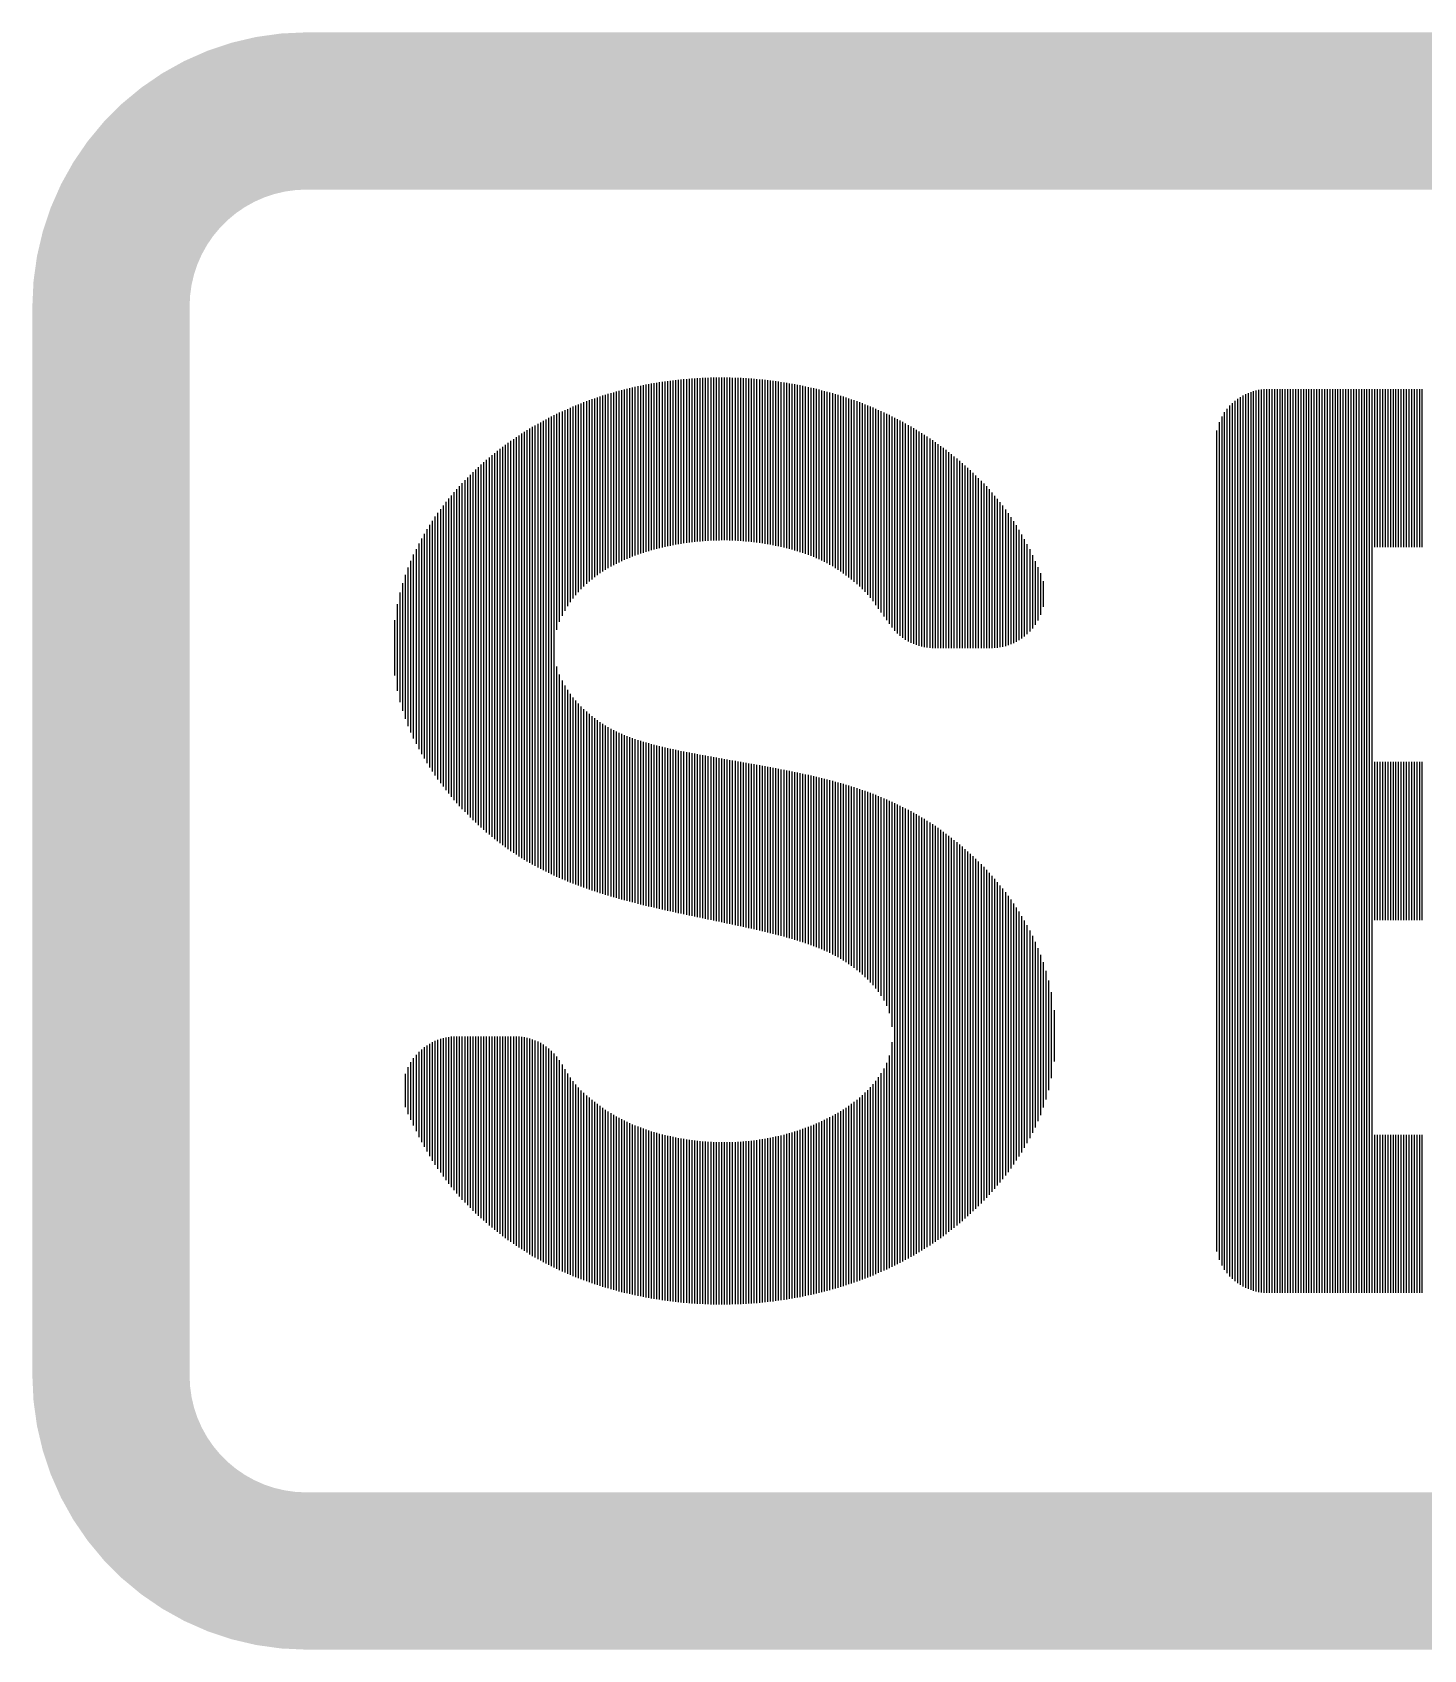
# Model space of a CAD drawing. Extents: x 4.9 to 38.9, y -1.1 to 21.9.
# Drawn here: x 23.181 to 23.801, y 12.755 to 13.475 of the extents above; entities that cross this region are included whole.
import ezdxf

# ---------------------------------------------------------------- set-up
doc = ezdxf.new("R2010")
doc.units = 0
doc.layers.get('0').update_dxf_attribs({"linetype": 'CONTINUOUS'})

msp = doc.modelspace()

# ---------------------------------------------------------------- linework, layer by layer
at = {"linetype": 'CONTINUOUS'}
for p, q in [((23.4702, 13.24689), (23.4702, 13.32001)), ((23.4714, 13.24709), (23.4714, 13.32012)), ((23.47261, 13.24727), (23.47261, 13.32022)), ((23.47381, 13.24742), (23.47381, 13.32033)), ((23.47502, 13.24758), (23.47502, 13.32044)), ((23.47622, 13.24773), (23.47622, 13.32052)), ((23.47742, 13.24784), (23.47742, 13.32058)), ((23.47863, 13.24795), (23.47863, 13.32064)), ((23.47983, 13.24806), (23.47983, 13.3207)), ((23.48103, 13.24815), (23.48103, 13.32076)), ((23.48224, 13.24822), (23.48224, 13.32082)), ((23.48344, 13.24829), (23.48344, 13.32084)), ((23.48464, 13.24836), (23.48464, 13.32086)), ((23.48585, 13.24838), (23.48585, 13.32087)), ((23.48705, 13.2484), (23.48705, 13.32089)), ((23.48825, 13.24843), (23.48825, 13.3209)), ((23.48946, 13.24843), (23.48946, 13.32091)), ((23.49066, 13.24841), (23.49066, 13.32087)), ((23.49186, 13.24838), (23.49186, 13.32084)), ((23.49307, 13.24836), (23.49307, 13.32081)), ((23.49427, 13.2483), (23.49427, 13.32078)), ((23.49548, 13.24823), (23.49548, 13.32075)), ((23.49668, 13.24816), (23.49668, 13.32069)), ((23.49788, 13.24808), (23.49788, 13.32061)), ((23.49909, 13.24796), (23.49909, 13.32054)), ((23.50029, 13.24785), (23.50029, 13.32046)), ((23.50149, 13.24774), (23.50149, 13.32038)), ((23.5027, 13.24759), (23.5027, 13.3203)), ((23.5039, 13.24743), (23.5039, 13.32019)), ((23.5051, 13.24728), (23.5051, 13.32006)), ((23.4353, 13.23453), (23.4353, 13.31283)), ((23.4365, 13.2353), (23.4365, 13.3132)), ((23.43771, 13.23601), (23.43771, 13.31356)), ((23.43891, 13.2367), (23.43891, 13.31391)), ((23.44011, 13.23735), (23.44011, 13.31427)), ((23.44132, 13.23797), (23.44132, 13.31462)), ((23.44252, 13.23858), (23.44252, 13.31496)), ((23.44372, 13.23913), (23.44372, 13.31526)), ((23.44493, 13.23968), (23.44493, 13.31556)), ((23.44613, 13.2402), (23.44613, 13.31586)), ((23.44733, 13.24068), (23.44733, 13.31617)), ((23.44854, 13.24117), (23.44854, 13.31647)), ((23.44974, 13.24162), (23.44974, 13.31673)), ((23.45094, 13.24205), (23.45094, 13.31698)), ((23.45215, 13.24248), (23.45215, 13.31723)), ((23.45335, 13.24287), (23.45335, 13.31748)), ((23.45456, 13.24325), (23.45456, 13.31773)), ((23.45576, 13.24362), (23.45576, 13.31796)), ((23.45696, 13.24397), (23.45696, 13.31817)), ((23.45817, 13.2443), (23.45817, 13.31837)), ((23.45937, 13.24463), (23.45937, 13.31857)), ((23.46057, 13.24493), (23.46057, 13.31877)), ((23.46178, 13.24522), (23.46178, 13.31897)), ((23.46298, 13.2455), (23.46298, 13.31914)), ((23.46418, 13.24577), (23.46418, 13.31929)), ((23.46539, 13.24601), (23.46539, 13.31945)), ((23.46659, 13.24625), (23.46659, 13.3196)), ((23.46779, 13.2465), (23.46779, 13.31976)), ((23.469, 13.2467), (23.469, 13.3199)), ((23.50631, 13.2471), (23.50631, 13.31994)), ((23.50751, 13.2469), (23.50751, 13.31982)), ((23.50871, 13.24671), (23.50871, 13.31969)), ((23.50992, 13.2465), (23.50992, 13.31956)), ((23.51112, 13.24626), (23.51112, 13.31939)), ((23.51232, 13.24602), (23.51232, 13.31922)), ((23.51353, 13.24577), (23.51353, 13.31905)), ((23.51473, 13.2455), (23.51473, 13.31888)), ((23.51594, 13.24521), (23.51594, 13.31871)), ((23.51714, 13.24492), (23.51714, 13.31851)), ((23.51834, 13.24461), (23.51834, 13.31829)), ((23.51955, 13.24427), (23.51955, 13.31807)), ((23.52075, 13.24394), (23.52075, 13.31786)), ((23.52195, 13.24358), (23.52195, 13.31764)), ((23.52316, 13.2432), (23.52316, 13.31742)), ((23.52436, 13.24281), (23.52436, 13.31716)), ((23.52556, 13.2424), (23.52556, 13.31689)), ((23.52677, 13.24196), (23.52677, 13.31663)), ((23.52797, 13.24151), (23.52797, 13.31636)), ((23.52917, 13.24102), (23.52917, 13.31609)), ((23.53038, 13.24051), (23.53038, 13.31581)), ((23.53158, 13.23999), (23.53158, 13.31549)), ((23.53279, 13.23941), (23.53279, 13.31518)), ((23.53399, 13.23882), (23.53399, 13.31486)), ((23.53519, 13.23819), (23.53519, 13.31455)), ((23.5364, 13.23752), (23.5364, 13.31423)), ((23.5376, 13.23684), (23.5376, 13.31387)), ((23.5388, 13.23609), (23.5388, 13.3135)), ((23.54001, 13.23534), (23.54001, 13.31314)), ((23.72033, 12.91624), (23.72033, 13.31287)), ((23.7215, 12.91564), (23.7215, 13.31347)), ((23.72267, 12.91513), (23.72267, 13.31398)), ((23.72385, 12.91469), (23.72385, 13.31442)), ((23.72502, 12.91432), (23.72502, 13.3148)), ((23.72619, 12.91401), (23.72619, 13.3151)), ((23.72737, 12.91377), (23.72737, 13.31534)), ((23.72854, 12.91359), (23.72854, 13.31552)), ((23.72972, 12.91347), (23.72972, 13.31564)), ((23.73089, 12.91341), (23.73089, 13.3157)), ((23.73206, 12.9134), (23.73206, 13.31571)), ((23.73324, 12.9134), (23.73324, 13.31571)), ((23.73441, 12.9134), (23.73441, 13.31571)), ((23.73558, 12.9134), (23.73558, 13.31571)), ((23.73676, 12.9134), (23.73676, 13.31571)), ((23.73793, 12.9134), (23.73793, 13.31571)), ((23.7391, 12.9134), (23.7391, 13.31571)), ((23.74028, 12.9134), (23.74028, 13.31571)), ((23.74145, 12.9134), (23.74145, 13.31571)), ((23.74262, 12.9134), (23.74262, 13.31571)), ((23.7438, 12.9134), (23.7438, 13.31571)), ((23.74497, 12.9134), (23.74497, 13.31571)), ((23.74614, 12.9134), (23.74614, 13.31571)), ((23.74732, 12.9134), (23.74732, 13.31571)), ((23.74849, 12.9134), (23.74849, 13.31571)), ((23.74966, 12.9134), (23.74966, 13.31571)), ((23.75084, 12.9134), (23.75084, 13.31571)), ((23.75201, 12.9134), (23.75201, 13.31571)), ((23.75318, 12.9134), (23.75318, 13.31571)), ((23.75436, 12.9134), (23.75436, 13.31571)), ((23.75553, 12.9134), (23.75553, 13.31571)), ((23.7567, 12.9134), (23.7567, 13.31571)), ((23.75788, 12.9134), (23.75788, 13.31571)), ((23.75905, 12.9134), (23.75905, 13.31571)), ((23.76022, 12.9134), (23.76022, 13.31571)), ((23.7614, 12.9134), (23.7614, 13.31571)), ((23.76257, 12.9134), (23.76257, 13.31571)), ((23.76375, 12.9134), (23.76375, 13.31571)), ((23.76492, 12.9134), (23.76492, 13.31571)), ((23.76609, 12.9134), (23.76609, 13.31571)), ((23.76727, 12.9134), (23.76727, 13.31571)), ((23.76844, 12.9134), (23.76844, 13.31571)), ((23.76961, 12.9134), (23.76961, 13.31571)), ((23.77079, 12.9134), (23.77079, 13.31571)), ((23.77196, 12.9134), (23.77196, 13.31571)), ((23.77313, 12.9134), (23.77313, 13.31571)), ((23.77431, 12.9134), (23.77431, 13.31571)), ((23.77548, 12.9134), (23.77548, 13.31571)), ((23.77665, 12.9134), (23.77665, 13.31571)), ((23.77783, 12.9134), (23.77783, 13.31571)), ((23.779, 13.24531), (23.779, 13.31571)), ((23.78017, 13.24531), (23.78017, 13.31571)), ((23.78135, 13.24531), (23.78135, 13.31571)), ((23.78252, 13.24531), (23.78252, 13.31571)), ((23.78369, 13.24531), (23.78369, 13.31571)), ((23.78487, 13.24531), (23.78487, 13.31571)), ((23.78604, 13.24531), (23.78604, 13.31571)), ((23.78721, 13.24531), (23.78721, 13.31571)), ((23.78839, 13.24531), (23.78839, 13.31571)), ((23.78956, 13.24531), (23.78956, 13.31571)), ((23.79073, 13.24531), (23.79073, 13.31571)), ((23.79191, 13.24531), (23.79191, 13.31571)), ((23.79308, 13.24531), (23.79308, 13.31571)), ((23.79425, 13.24531), (23.79425, 13.31571)), ((23.79543, 13.24531), (23.79543, 13.31571)), ((23.7966, 13.24531), (23.7966, 13.31571)), ((23.79778, 13.24531), (23.79778, 13.31571)), ((23.79895, 13.24531), (23.79895, 13.31571)), ((23.80012, 13.24531), (23.80012, 13.31571)), ((23.41725, 13.21483), (23.41725, 13.30582)), ((23.41845, 13.21709), (23.41845, 13.30634)), ((23.41965, 13.21907), (23.41965, 13.30687)), ((23.42086, 13.22085), (23.42086, 13.3074)), ((23.42206, 13.22248), (23.42206, 13.30793)), ((23.42326, 13.22396), (23.42326, 13.30844)), ((23.42447, 13.22534), (23.42447, 13.30891)), ((23.42567, 13.22665), (23.42567, 13.30938)), ((23.42687, 13.22784), (23.42687, 13.30985)), ((23.42808, 13.22897), (23.42808, 13.31032)), ((23.42928, 13.23005), (23.42928, 13.31078)), ((23.43048, 13.23104), (23.43048, 13.31119)), ((23.43169, 13.23201), (23.43169, 13.3116)), ((23.43289, 13.23288), (23.43289, 13.31201)), ((23.43409, 13.23375), (23.43409, 13.31242)), ((23.54121, 13.23452), (23.54121, 13.31277)), ((23.54241, 13.23368), (23.54241, 13.3124)), ((23.54362, 13.23282), (23.54362, 13.31201)), ((23.54482, 13.23188), (23.54482, 13.31159)), ((23.54602, 13.23094), (23.54602, 13.31117)), ((23.54723, 13.22995), (23.54723, 13.31075)), ((23.54843, 13.22891), (23.54843, 13.31033)), ((23.54963, 13.22786), (23.54963, 13.3099)), ((23.55084, 13.22668), (23.55084, 13.30942)), ((23.55204, 13.22549), (23.55204, 13.30894)), ((23.55325, 13.22417), (23.55325, 13.30846)), ((23.55445, 13.22277), (23.55445, 13.30798)), ((23.55565, 13.22127), (23.55565, 13.3075)), ((23.55686, 13.21959), (23.55686, 13.30698)), ((23.55806, 13.21791), (23.55806, 13.30643)), ((23.55926, 13.21622), (23.55926, 13.30589)), ((23.71329, 12.92209), (23.71329, 13.30702)), ((23.71446, 12.92075), (23.71446, 13.30836)), ((23.71563, 12.91959), (23.71563, 13.30952)), ((23.71681, 12.91858), (23.71681, 13.31053)), ((23.71798, 12.9177), (23.71798, 13.31141)), ((23.71915, 12.91692), (23.71915, 13.31219)), ((23.40401, 13.10412), (23.40401, 13.29888)), ((23.40521, 13.10344), (23.40521, 13.2996)), ((23.40641, 13.10277), (23.40641, 13.30026)), ((23.40762, 13.10213), (23.40762, 13.30092)), ((23.40882, 13.10154), (23.40882, 13.30158)), ((23.41002, 13.10095), (23.41002, 13.30224)), ((23.41123, 13.10035), (23.41123, 13.30288)), ((23.41243, 13.09976), (23.41243, 13.30347)), ((23.41363, 13.09917), (23.41363, 13.30406)), ((23.41484, 13.20855), (23.41484, 13.30465)), ((23.41604, 13.21216), (23.41604, 13.30525)), ((23.56047, 13.21454), (23.56047, 13.30534)), ((23.56167, 13.21285), (23.56167, 13.30479)), ((23.56287, 13.21117), (23.56287, 13.30423)), ((23.56408, 13.20954), (23.56408, 13.30361)), ((23.56528, 13.20814), (23.56528, 13.30299)), ((23.56648, 13.20693), (23.56648, 13.30237)), ((23.56769, 13.20588), (23.56769, 13.30175)), ((23.56889, 13.20496), (23.56889, 13.30114)), ((23.57009, 13.20415), (23.57009, 13.30044)), ((23.5713, 13.20344), (23.5713, 13.29975)), ((23.5725, 13.20282), (23.5725, 13.29905)), ((23.70977, 12.92806), (23.70977, 13.30105)), ((23.71094, 12.92558), (23.71094, 13.30353)), ((23.71211, 12.92367), (23.71211, 13.30544)), ((23.39317, 13.11093), (23.39317, 13.29184)), ((23.39438, 13.11005), (23.39438, 13.29269)), ((23.39558, 13.10927), (23.39558, 13.2935)), ((23.39679, 13.10849), (23.39679, 13.29432)), ((23.39799, 13.10772), (23.39799, 13.29513)), ((23.39919, 13.10695), (23.39919, 13.29594)), ((23.4004, 13.10617), (23.4004, 13.29668)), ((23.4016, 13.10548), (23.4016, 13.29741)), ((23.4028, 13.1048), (23.4028, 13.29814)), ((23.57371, 13.20228), (23.57371, 13.29836)), ((23.57491, 13.20182), (23.57491, 13.29766)), ((23.57611, 13.20143), (23.57611, 13.29691)), ((23.57732, 13.2011), (23.57732, 13.29613)), ((23.57852, 13.20085), (23.57852, 13.29536)), ((23.57972, 13.20066), (23.57972, 13.29458)), ((23.58093, 13.20052), (23.58093, 13.2938)), ((23.58213, 13.20045), (23.58213, 13.29298)), ((23.58333, 13.20044), (23.58333, 13.29212)), ((23.58454, 13.20044), (23.58454, 13.29125)), ((23.70859, 12.93185), (23.70859, 13.29726)), ((23.38355, 13.11838), (23.38355, 13.28429)), ((23.38475, 13.1174), (23.38475, 13.28528)), ((23.38595, 13.11642), (23.38595, 13.28627)), ((23.38716, 13.11544), (23.38716, 13.28726)), ((23.38836, 13.11446), (23.38836, 13.28825)), ((23.38956, 13.11355), (23.38956, 13.28915)), ((23.39077, 13.11268), (23.39077, 13.29005)), ((23.39197, 13.1118), (23.39197, 13.29094)), ((23.58574, 13.20044), (23.58574, 13.29039)), ((23.58694, 13.20044), (23.58694, 13.28953)), ((23.58815, 13.20044), (23.58815, 13.28863)), ((23.58935, 13.20044), (23.58935, 13.28767)), ((23.59055, 13.20044), (23.59055, 13.28672)), ((23.59176, 13.20044), (23.59176, 13.28576)), ((23.59296, 13.20044), (23.59296, 13.28481)), ((23.37633, 13.12509), (23.37633, 13.27759)), ((23.37753, 13.12389), (23.37753, 13.27879)), ((23.37873, 13.12272), (23.37873, 13.27995)), ((23.37994, 13.12163), (23.37994, 13.28104)), ((23.38114, 13.12054), (23.38114, 13.28214)), ((23.38234, 13.11946), (23.38234, 13.28323)), ((23.59417, 13.20044), (23.59417, 13.28383)), ((23.59537, 13.20044), (23.59537, 13.28277)), ((23.59657, 13.20044), (23.59657, 13.28171)), ((23.59778, 13.20044), (23.59778, 13.28065)), ((23.59898, 13.20044), (23.59898, 13.27959)), ((23.60018, 13.20044), (23.60018, 13.27853)), ((23.60139, 13.20044), (23.60139, 13.27732)), ((23.3691, 13.13279), (23.3691, 13.26991)), ((23.37031, 13.13145), (23.37031, 13.27124)), ((23.37151, 13.13012), (23.37151, 13.27257)), ((23.37271, 13.12879), (23.37271, 13.27389)), ((23.37392, 13.1275), (23.37392, 13.27518)), ((23.37512, 13.12629), (23.37512, 13.27639)), ((23.60259, 13.20044), (23.60259, 13.27611)), ((23.60379, 13.20044), (23.60379, 13.27489)), ((23.605, 13.20044), (23.605, 13.27368)), ((23.6062, 13.20044), (23.6062, 13.27247)), ((23.6074, 13.20044), (23.6074, 13.27113)), ((23.60861, 13.20045), (23.60861, 13.2697)), ((23.36429, 13.13875), (23.36429, 13.26394)), ((23.36549, 13.13719), (23.36549, 13.2655)), ((23.3667, 13.13572), (23.3667, 13.26697)), ((23.3679, 13.13425), (23.3679, 13.26844)), ((23.60981, 13.2005), (23.60981, 13.26827)), ((23.61102, 13.20062), (23.61102, 13.26684)), ((23.61222, 13.2008), (23.61222, 13.26541)), ((23.61342, 13.20104), (23.61342, 13.2639)), ((23.35827, 13.1473), (23.35827, 13.2553)), ((23.35948, 13.1455), (23.35948, 13.25714)), ((23.36068, 13.14369), (23.36068, 13.25897)), ((23.36188, 13.14199), (23.36188, 13.26067)), ((23.36309, 13.14037), (23.36309, 13.26231)), ((23.61463, 13.20135), (23.61463, 13.26218)), ((23.61583, 13.20172), (23.61583, 13.26045)), ((23.61703, 13.20217), (23.61703, 13.25873)), ((23.61824, 13.20269), (23.61824, 13.257)), ((23.61944, 13.20329), (23.61944, 13.25523)), ((23.35466, 13.15326), (23.35466, 13.24922)), ((23.35586, 13.15124), (23.35586, 13.2513)), ((23.35707, 13.14921), (23.35707, 13.25338)), ((23.62064, 13.20398), (23.62064, 13.25311)), ((23.62185, 13.20476), (23.62185, 13.25099)), ((23.62305, 13.20566), (23.62305, 13.24888)), ((23.35105, 13.16026), (23.35105, 13.24203)), ((23.35225, 13.15781), (23.35225, 13.24453)), ((23.35346, 13.15551), (23.35346, 13.24693)), ((23.62425, 13.20668), (23.62425, 13.24676)), ((23.62546, 13.20785), (23.62546, 13.24445)), ((23.62666, 13.2092), (23.62666, 13.24181)), ((23.34864, 13.16574), (23.34864, 13.23634)), ((23.34985, 13.16293), (23.34985, 13.23922)), ((23.62786, 13.21079), (23.62786, 13.23916)), ((23.62907, 13.21272), (23.62907, 13.23652)), ((23.63027, 13.21517), (23.63027, 13.23385)), ((23.34624, 13.17244), (23.34624, 13.22933)), ((23.34744, 13.16891), (23.34744, 13.23298)), ((23.63148, 13.21882), (23.63148, 13.2302)), ((23.34383, 13.18141), (23.34383, 13.21994)), ((23.34503, 13.17634), (23.34503, 13.22519)), ((23.34263, 13.18821), (23.34263, 13.2129)), ((23.41484, 13.09865), (23.41484, 13.19229)), ((23.41604, 13.09813), (23.41604, 13.18863)), ((23.41725, 13.09761), (23.41725, 13.18595)), ((23.41845, 13.09709), (23.41845, 13.18372)), ((23.41965, 13.09658), (23.41965, 13.18178)), ((23.42086, 13.09606), (23.42086, 13.18006)), ((23.42206, 13.09561), (23.42206, 13.17848)), ((23.42326, 13.09516), (23.42326, 13.17704)), ((23.42447, 13.09471), (23.42447, 13.17572)), ((23.42567, 13.09426), (23.42567, 13.17446)), ((23.42687, 13.09381), (23.42687, 13.17329)), ((23.42808, 13.09336), (23.42808, 13.17219)), ((23.42928, 13.09295), (23.42928, 13.17114)), ((23.43048, 13.09256), (23.43048, 13.17016)), ((23.43169, 13.09216), (23.43169, 13.16921)), ((23.43289, 13.09177), (23.43289, 13.16833)), ((23.43409, 13.09138), (23.43409, 13.16747)), ((23.4353, 13.09098), (23.4353, 13.16668)), ((23.4365, 13.09059), (23.4365, 13.16592)), ((23.43771, 13.09025), (23.43771, 13.16521)), ((23.43891, 13.0899), (23.43891, 13.16454)), ((23.44011, 13.08956), (23.44011, 13.1639)), ((23.44132, 13.08921), (23.44132, 13.16332)), ((23.44252, 13.08887), (23.44252, 13.16274)), ((23.44372, 13.08853), (23.44372, 13.16222)), ((23.44493, 13.08818), (23.44493, 13.16172)), ((23.44613, 13.08788), (23.44613, 13.16122)), ((23.44733, 13.08757), (23.44733, 13.16076)), ((23.44854, 13.08726), (23.44854, 13.16034)), ((23.44974, 13.08696), (23.44974, 13.15992)), ((23.45094, 13.08665), (23.45094, 13.15949)), ((23.45215, 13.08635), (23.45215, 13.15912)), ((23.45335, 13.08604), (23.45335, 13.15876)), ((23.45456, 13.08575), (23.45456, 13.1584)), ((23.45576, 13.08547), (23.45576, 13.15804)), ((23.45696, 13.0852), (23.45696, 13.1577)), ((23.45817, 13.08492), (23.45817, 13.15739)), ((23.45937, 13.08464), (23.45937, 13.15709)), ((23.46057, 13.08436), (23.46057, 13.15678)), ((23.46178, 13.08408), (23.46178, 13.15647)), ((23.46298, 13.0838), (23.46298, 13.15618)), ((23.46418, 13.08354), (23.46418, 13.15592)), ((23.46539, 13.08327), (23.46539, 13.15566)), ((23.46659, 13.08301), (23.46659, 13.15539)), ((23.46779, 13.08275), (23.46779, 13.15513)), ((23.469, 13.08249), (23.469, 13.15487)), ((23.4702, 13.08223), (23.4702, 13.15462)), ((23.4714, 13.08196), (23.4714, 13.15438)), ((23.47261, 13.0817), (23.47261, 13.15415)), ((23.47381, 13.08145), (23.47381, 13.15391)), ((23.47502, 13.08119), (23.47502, 13.15368)), ((23.47622, 13.08094), (23.47622, 13.15344)), ((23.47742, 13.08068), (23.47742, 13.15321)), ((23.47863, 13.08043), (23.47863, 13.15298)), ((23.47983, 13.08018), (23.47983, 13.15277)), ((23.48103, 13.07992), (23.48103, 13.15255)), ((23.48224, 13.07967), (23.48224, 13.15233)), ((23.48344, 13.07941), (23.48344, 13.15211)), ((23.48464, 13.07916), (23.48464, 13.15189)), ((23.48585, 13.07891), (23.48585, 13.15167)), ((23.48705, 13.07865), (23.48705, 13.15146)), ((23.48825, 13.0784), (23.48825, 13.15125)), ((23.48946, 13.07814), (23.48946, 13.15103)), ((23.49066, 13.07789), (23.49066, 13.15082)), ((23.49186, 13.07763), (23.49186, 13.15061)), ((23.49307, 13.07737), (23.49307, 13.1504)), ((23.49427, 13.07711), (23.49427, 13.15019)), ((23.49548, 13.07685), (23.49548, 13.14997)), ((23.49668, 13.07659), (23.49668, 13.14976)), ((23.49788, 13.07633), (23.49788, 13.14955)), ((23.49909, 13.07607), (23.49909, 13.14933)), ((23.50029, 13.0758), (23.50029, 13.14912)), ((23.50149, 13.07553), (23.50149, 13.1489)), ((23.5027, 13.07525), (23.5027, 13.14869)), ((23.5039, 13.07497), (23.5039, 13.14848)), ((23.5051, 13.0747), (23.5051, 13.14826)), ((23.50631, 13.07442), (23.50631, 13.14804)), ((23.50751, 13.07415), (23.50751, 13.14781)), ((23.50871, 13.07385), (23.50871, 13.14759)), ((23.50992, 13.07355), (23.50992, 13.14736)), ((23.779, 13.07935), (23.779, 13.14976)), ((23.78017, 13.07935), (23.78017, 13.14976)), ((23.78135, 13.07935), (23.78135, 13.14976)), ((23.78252, 13.07935), (23.78252, 13.14976)), ((23.78369, 13.07935), (23.78369, 13.14976)), ((23.78487, 13.07935), (23.78487, 13.14976)), ((23.78604, 13.07935), (23.78604, 13.14976)), ((23.78721, 13.07935), (23.78721, 13.14976)), ((23.78839, 13.07935), (23.78839, 13.14976)), ((23.78956, 13.07935), (23.78956, 13.14976)), ((23.79073, 13.07935), (23.79073, 13.14976)), ((23.79191, 13.07935), (23.79191, 13.14976)), ((23.79308, 13.07935), (23.79308, 13.14976)), ((23.79425, 13.07935), (23.79425, 13.14976)), ((23.79543, 13.07935), (23.79543, 13.14976)), ((23.7966, 13.07935), (23.7966, 13.14976)), ((23.79778, 13.07935), (23.79778, 13.14976)), ((23.79895, 13.07935), (23.79895, 13.14976)), ((23.80012, 13.07935), (23.80012, 13.14976)), ((23.51112, 13.07324), (23.51112, 13.14714)), ((23.51232, 13.07294), (23.51232, 13.14692)), ((23.51353, 13.07264), (23.51353, 13.14669)), ((23.51473, 13.07234), (23.51473, 13.14646)), ((23.51594, 13.072), (23.51594, 13.14622)), ((23.51714, 13.07166), (23.51714, 13.14598)), ((23.51834, 13.07132), (23.51834, 13.14573)), ((23.51955, 13.07098), (23.51955, 13.14549)), ((23.52075, 13.07063), (23.52075, 13.14524)), ((23.52195, 13.07026), (23.52195, 13.145)), ((23.52316, 13.06987), (23.52316, 13.14475)), ((23.52436, 13.06947), (23.52436, 13.1445)), ((23.52556, 13.06908), (23.52556, 13.14422)), ((23.52677, 13.06868), (23.52677, 13.14395)), ((23.52797, 13.06823), (23.52797, 13.14367)), ((23.52917, 13.06778), (23.52917, 13.14339)), ((23.53038, 13.06733), (23.53038, 13.14312)), ((23.53158, 13.06685), (23.53158, 13.14284)), ((23.53279, 13.06634), (23.53279, 13.14257)), ((23.53399, 13.06582), (23.53399, 13.14225)), ((23.53519, 13.06529), (23.53519, 13.14193)), ((23.5364, 13.0647), (23.5364, 13.14161)), ((23.5376, 13.0641), (23.5376, 13.14129)), ((23.5388, 13.06348), (23.5388, 13.14096)), ((23.54001, 13.06281), (23.54001, 13.14064)), ((23.54121, 13.06213), (23.54121, 13.14032)), ((23.54241, 13.06138), (23.54241, 13.13996)), ((23.54362, 13.06061), (23.54362, 13.13958)), ((23.54482, 13.05979), (23.54482, 13.13921)), ((23.54602, 13.05894), (23.54602, 13.13883)), ((23.54723, 13.05805), (23.54723, 13.13845)), ((23.54843, 13.05711), (23.54843, 13.13807)), ((23.54963, 13.05613), (23.54963, 13.13769)), ((23.55084, 13.05509), (23.55084, 13.13726)), ((23.55204, 13.054), (23.55204, 13.13682)), ((23.55325, 13.05286), (23.55325, 13.13638)), ((23.55445, 13.05162), (23.55445, 13.13593)), ((23.55565, 13.05032), (23.55565, 13.13549)), ((23.55686, 13.04891), (23.55686, 13.13505)), ((23.55806, 13.04734), (23.55806, 13.13458)), ((23.55926, 13.04561), (23.55926, 13.13406)), ((23.56047, 13.04362), (23.56047, 13.13355)), ((23.56167, 13.04118), (23.56167, 13.13303)), ((23.56287, 13.03795), (23.56287, 13.13251)), ((23.56408, 13.03184), (23.56408, 13.132)), ((23.56528, 12.92557), (23.56528, 13.13145)), ((23.56648, 12.92616), (23.56648, 13.13085)), ((23.56769, 12.92675), (23.56769, 13.13026)), ((23.56889, 12.9274), (23.56889, 13.12966)), ((23.57009, 12.92806), (23.57009, 13.12907)), ((23.5713, 12.92871), (23.5713, 13.12847)), ((23.5725, 12.92937), (23.5725, 13.12781)), ((23.57371, 12.93003), (23.57371, 13.12712)), ((23.57491, 12.93076), (23.57491, 13.12644)), ((23.57611, 12.93149), (23.57611, 13.12576)), ((23.57732, 12.93222), (23.57732, 13.12507)), ((23.57852, 12.93295), (23.57852, 13.12435)), ((23.57972, 12.93371), (23.57972, 13.12357)), ((23.58093, 12.93451), (23.58093, 13.12279)), ((23.58213, 12.93532), (23.58213, 13.12201)), ((23.58333, 12.93613), (23.58333, 13.12124)), ((23.58454, 12.93694), (23.58454, 13.12041)), ((23.58574, 12.93781), (23.58574, 13.11954)), ((23.58694, 12.9387), (23.58694, 13.11867)), ((23.58815, 12.93959), (23.58815, 13.11779)), ((23.58935, 12.94049), (23.58935, 13.11692)), ((23.59055, 12.94141), (23.59055, 13.11597)), ((23.59176, 12.94239), (23.59176, 13.115)), ((23.59296, 12.94338), (23.59296, 13.11403)), ((23.59417, 12.94436), (23.59417, 13.11307)), ((23.59537, 12.94535), (23.59537, 13.11205)), ((23.59657, 12.94643), (23.59657, 13.11099)), ((23.59778, 12.94752), (23.59778, 13.10992)), ((23.59898, 12.9486), (23.59898, 13.10885)), ((23.60018, 12.94969), (23.60018, 13.10775)), ((23.60139, 12.95086), (23.60139, 13.10657)), ((23.60259, 12.95205), (23.60259, 13.10539)), ((23.60379, 12.95324), (23.60379, 13.10421)), ((23.605, 12.95444), (23.605, 13.10299)), ((23.6062, 12.95574), (23.6062, 13.10169)), ((23.6074, 12.95705), (23.6074, 13.10038)), ((23.60861, 12.95836), (23.60861, 13.09908)), ((23.60981, 12.95969), (23.60981, 13.0977)), ((23.61102, 12.96114), (23.61102, 13.09625)), ((23.61222, 12.96258), (23.61222, 13.0948)), ((23.61342, 12.96403), (23.61342, 13.09336)), ((23.61463, 12.96558), (23.61463, 13.09174)), ((23.61583, 12.96718), (23.61583, 13.09013)), ((23.61703, 12.96878), (23.61703, 13.08852)), ((23.61824, 12.97047), (23.61824, 13.08676)), ((23.61944, 12.97226), (23.61944, 13.08495)), ((23.62064, 12.97405), (23.62064, 13.08313)), ((23.62185, 12.97594), (23.62185, 13.08115)), ((23.62305, 12.97797), (23.62305, 13.07909)), ((23.62425, 12.98), (23.62425, 13.07703)), ((23.62546, 12.98223), (23.62546, 13.07467)), ((23.62666, 12.98458), (23.62666, 13.07229)), ((23.62786, 12.987), (23.62786, 13.0697)), ((23.62907, 12.98976), (23.62907, 13.06691)), ((23.63027, 12.99255), (23.63027, 13.06391)), ((23.63148, 12.9959), (23.63148, 13.06057)), ((23.63268, 12.99946), (23.63268, 13.05678)), ((23.63388, 13.00365), (23.63388, 13.05252)), ((23.63509, 13.00895), (23.63509, 13.04721)), ((23.63629, 13.01632), (23.63629, 13.03921)), ((23.35948, 12.97218), (23.35948, 13.02498)), ((23.36068, 12.97036), (23.36068, 13.02555)), ((23.36188, 12.96865), (23.36188, 13.02604)), ((23.36309, 12.96693), (23.36309, 13.02645)), ((23.36429, 12.96522), (23.36429, 13.0268)), ((23.36549, 12.9635), (23.36549, 13.02708)), ((23.3667, 12.96195), (23.3667, 13.02729)), ((23.3679, 12.96052), (23.3679, 13.02745)), ((23.3691, 12.95908), (23.3691, 13.02754)), ((23.37031, 12.95765), (23.37031, 13.02757)), ((23.37151, 12.95622), (23.37151, 13.02757)), ((23.37271, 12.95484), (23.37271, 13.02757)), ((23.37392, 12.95362), (23.37392, 13.02757)), ((23.37512, 12.9524), (23.37512, 13.02757)), ((23.37633, 12.95119), (23.37633, 13.02757)), ((23.37753, 12.94997), (23.37753, 13.02757)), ((23.37873, 12.94876), (23.37873, 13.02757)), ((23.37994, 12.94768), (23.37994, 13.02757)), ((23.38114, 12.94662), (23.38114, 13.02757)), ((23.38234, 12.94556), (23.38234, 13.02757)), ((23.38355, 12.9445), (23.38355, 13.02757)), ((23.38475, 12.94345), (23.38475, 13.02757)), ((23.38595, 12.94245), (23.38595, 13.02757)), ((23.38716, 12.94151), (23.38716, 13.02757)), ((23.38836, 12.94056), (23.38836, 13.02757)), ((23.38956, 12.93962), (23.38956, 13.02757)), ((23.39077, 12.93867), (23.39077, 13.02757)), ((23.39197, 12.93777), (23.39197, 13.02757)), ((23.39317, 12.93692), (23.39317, 13.02757)), ((23.39438, 12.93607), (23.39438, 13.02757)), ((23.39558, 12.93523), (23.39558, 13.02757)), ((23.39679, 12.93438), (23.39679, 13.02756)), ((23.39799, 12.93355), (23.39799, 13.0275)), ((23.39919, 12.9328), (23.39919, 13.02737)), ((23.4004, 12.93205), (23.4004, 13.02718)), ((23.4016, 12.93129), (23.4016, 13.02693)), ((23.4028, 12.93054), (23.4028, 13.02661)), ((23.40401, 12.92979), (23.40401, 13.02623)), ((23.40521, 12.92911), (23.40521, 13.02577)), ((23.40641, 12.92845), (23.40641, 13.02524)), ((23.56408, 12.92498), (23.56408, 13.02502)), ((23.35105, 12.98784), (23.35105, 13.01789)), ((23.35225, 12.98531), (23.35225, 13.01938)), ((23.35346, 12.98277), (23.35346, 13.02065)), ((23.35466, 12.98049), (23.35466, 13.02176)), ((23.35586, 12.97841), (23.35586, 13.02273)), ((23.35707, 12.97634), (23.35707, 13.02358)), ((23.35827, 12.97426), (23.35827, 13.02433)), ((23.40762, 12.92778), (23.40762, 13.02463)), ((23.40882, 12.92711), (23.40882, 13.02392)), ((23.41002, 12.92645), (23.41002, 13.02312)), ((23.41123, 12.92583), (23.41123, 13.02221)), ((23.41243, 12.92524), (23.41243, 13.02116)), ((23.41363, 12.92466), (23.41363, 13.01997)), ((23.41484, 12.92407), (23.41484, 13.01858)), ((23.56287, 12.92439), (23.56287, 13.01902)), ((23.34744, 12.99611), (23.34744, 13.0109)), ((23.34864, 12.9929), (23.34864, 13.01391)), ((23.34985, 12.99037), (23.34985, 13.01612)), ((23.41604, 12.92349), (23.41604, 13.01695)), ((23.41725, 12.92291), (23.41725, 13.01502)), ((23.41845, 12.9224), (23.41845, 13.01305)), ((23.41965, 12.92189), (23.41965, 13.01108)), ((23.55926, 12.92276), (23.55926, 13.01127)), ((23.56047, 12.92329), (23.56047, 13.01333)), ((23.56167, 12.92382), (23.56167, 13.01582)), ((23.42086, 12.92138), (23.42086, 13.00926)), ((23.42206, 12.92086), (23.42206, 13.00767)), ((23.42326, 12.92035), (23.42326, 13.00615)), ((23.42447, 12.91989), (23.42447, 13.00483)), ((23.42567, 12.91944), (23.42567, 13.00354)), ((23.55325, 12.92026), (23.55325, 13.0037)), ((23.55445, 12.92072), (23.55445, 13.00499)), ((23.55565, 12.92119), (23.55565, 13.00635)), ((23.55686, 12.92171), (23.55686, 13.00782)), ((23.55806, 12.92224), (23.55806, 13.00946)), ((23.42687, 12.919), (23.42687, 13.00242)), ((23.42808, 12.91855), (23.42808, 13.0013)), ((23.42928, 12.91811), (23.42928, 13.0003)), ((23.43048, 12.91768), (23.43048, 12.99932)), ((23.43169, 12.91729), (23.43169, 12.99837)), ((23.43289, 12.91691), (23.43289, 12.99748)), ((23.43409, 12.91652), (23.43409, 12.99659)), ((23.54482, 12.9172), (23.54482, 12.99665)), ((23.54602, 12.91761), (23.54602, 12.99751)), ((23.54723, 12.91803), (23.54723, 12.9984)), ((23.54843, 12.91844), (23.54843, 12.99935)), ((23.54963, 12.91885), (23.54963, 13.00035)), ((23.55084, 12.91932), (23.55084, 13.0014)), ((23.55204, 12.91979), (23.55204, 13.00253)), ((23.4353, 12.91613), (23.4353, 12.99575)), ((23.4365, 12.91575), (23.4365, 12.99494)), ((23.43771, 12.91541), (23.43771, 12.99413)), ((23.43891, 12.91507), (23.43891, 12.99339)), ((23.44011, 12.91474), (23.44011, 12.99266)), ((23.44132, 12.91441), (23.44132, 12.99196)), ((23.44252, 12.91407), (23.44252, 12.99131)), ((23.44372, 12.91376), (23.44372, 12.99066)), ((23.44493, 12.91348), (23.44493, 12.99006)), ((23.44613, 12.91319), (23.44613, 12.98948)), ((23.44733, 12.91291), (23.44733, 12.98892)), ((23.53158, 12.91339), (23.53158, 12.98925)), ((23.53279, 12.91371), (23.53279, 12.98982)), ((23.53399, 12.91402), (23.53399, 12.99039)), ((23.53519, 12.91433), (23.53519, 12.99097)), ((23.5364, 12.91464), (23.5364, 12.9916)), ((23.5376, 12.91497), (23.5376, 12.99223)), ((23.5388, 12.91534), (23.5388, 12.99289)), ((23.54001, 12.9157), (23.54001, 12.99359)), ((23.54121, 12.91606), (23.54121, 12.99429)), ((23.54241, 12.91642), (23.54241, 12.99506)), ((23.54362, 12.91679), (23.54362, 12.99583)), ((23.44854, 12.91262), (23.44854, 12.9884)), ((23.44974, 12.91234), (23.44974, 12.98789)), ((23.45094, 12.9121), (23.45094, 12.98741)), ((23.45215, 12.91186), (23.45215, 12.98696)), ((23.45335, 12.91163), (23.45335, 12.9865)), ((23.45456, 12.91139), (23.45456, 12.9861)), ((23.45576, 12.91116), (23.45576, 12.9857)), ((23.45696, 12.91094), (23.45696, 12.9853)), ((23.45817, 12.91075), (23.45817, 12.98495)), ((23.45937, 12.91056), (23.45937, 12.9846)), ((23.46057, 12.91037), (23.46057, 12.98425)), ((23.46178, 12.91018), (23.46178, 12.98395)), ((23.46298, 12.90999), (23.46298, 12.98365)), ((23.46418, 12.90983), (23.46418, 12.98334)), ((23.46539, 12.90969), (23.46539, 12.98308)), ((23.46659, 12.90955), (23.46659, 12.98282)), ((23.46779, 12.9094), (23.46779, 12.98256)), ((23.469, 12.90926), (23.469, 12.98233)), ((23.4702, 12.90912), (23.4702, 12.98212)), ((23.4714, 12.90902), (23.4714, 12.9819)), ((23.47261, 12.90892), (23.47261, 12.9817)), ((23.50631, 12.9091), (23.50631, 12.9818)), ((23.50751, 12.90923), (23.50751, 12.982)), ((23.50871, 12.90936), (23.50871, 12.9822)), ((23.50992, 12.90948), (23.50992, 12.98244)), ((23.51112, 12.90962), (23.51112, 12.98269)), ((23.51232, 12.90979), (23.51232, 12.98294)), ((23.51353, 12.90996), (23.51353, 12.98322)), ((23.51473, 12.91013), (23.51473, 12.98351)), ((23.51594, 12.9103), (23.51594, 12.98381)), ((23.51714, 12.91047), (23.51714, 12.98412)), ((23.51834, 12.91068), (23.51834, 12.98447)), ((23.51955, 12.9109), (23.51955, 12.98482)), ((23.52075, 12.91111), (23.52075, 12.98517)), ((23.52195, 12.91133), (23.52195, 12.98557)), ((23.52316, 12.91155), (23.52316, 12.98597)), ((23.52436, 12.91177), (23.52436, 12.98637)), ((23.52556, 12.91204), (23.52556, 12.98682)), ((23.52677, 12.9123), (23.52677, 12.98727)), ((23.52797, 12.91256), (23.52797, 12.98773)), ((23.52917, 12.91283), (23.52917, 12.98823)), ((23.53038, 12.91309), (23.53038, 12.98874)), ((23.779, 12.9134), (23.779, 12.9838)), ((23.78017, 12.9134), (23.78017, 12.9838)), ((23.78135, 12.9134), (23.78135, 12.9838)), ((23.78252, 12.9134), (23.78252, 12.9838)), ((23.78369, 12.9134), (23.78369, 12.9838)), ((23.78487, 12.9134), (23.78487, 12.9838)), ((23.78604, 12.9134), (23.78604, 12.9838)), ((23.78721, 12.9134), (23.78721, 12.9838)), ((23.78839, 12.9134), (23.78839, 12.9838)), ((23.78956, 12.9134), (23.78956, 12.9838)), ((23.79073, 12.9134), (23.79073, 12.9838)), ((23.79191, 12.9134), (23.79191, 12.9838)), ((23.79308, 12.9134), (23.79308, 12.9838)), ((23.79425, 12.9134), (23.79425, 12.9838)), ((23.79543, 12.9134), (23.79543, 12.9838)), ((23.7966, 12.9134), (23.7966, 12.9838)), ((23.79778, 12.9134), (23.79778, 12.9838)), ((23.79895, 12.9134), (23.79895, 12.9838)), ((23.80012, 12.9134), (23.80012, 12.9838)), ((23.47381, 12.90882), (23.47381, 12.98154)), ((23.47502, 12.90872), (23.47502, 12.98137)), ((23.47622, 12.90862), (23.47622, 12.9812)), ((23.47742, 12.90855), (23.47742, 12.98107)), ((23.47863, 12.90849), (23.47863, 12.98095)), ((23.47983, 12.90844), (23.47983, 12.98083)), ((23.48103, 12.90838), (23.48103, 12.98073)), ((23.48224, 12.90833), (23.48224, 12.98065)), ((23.48344, 12.90828), (23.48344, 12.98057)), ((23.48464, 12.90826), (23.48464, 12.98051)), ((23.48585, 12.90825), (23.48585, 12.98047)), ((23.48705, 12.90824), (23.48705, 12.98044)), ((23.48825, 12.90823), (23.48825, 12.98041)), ((23.48946, 12.90822), (23.48946, 12.98042)), ((23.49066, 12.90822), (23.49066, 12.98043)), ((23.49186, 12.90825), (23.49186, 12.98044)), ((23.49307, 12.90829), (23.49307, 12.98048)), ((23.49427, 12.90833), (23.49427, 12.98054)), ((23.49548, 12.90836), (23.49548, 12.9806)), ((23.49668, 12.9084), (23.49668, 12.98067)), ((23.49788, 12.90846), (23.49788, 12.98077)), ((23.49909, 12.90854), (23.49909, 12.98088)), ((23.50029, 12.90862), (23.50029, 12.98098)), ((23.50149, 12.9087), (23.50149, 12.98112)), ((23.5027, 12.90878), (23.5027, 12.98128)), ((23.5039, 12.90886), (23.5039, 12.98143)), ((23.5051, 12.90898), (23.5051, 12.9816))]:
    msp.add_line(p, q, dxfattribs=at)
at = {"linetype": 'CONTINUOUS', "const_width": 0.07}
for points in [[(23.30329, 13.43956, 0.414214), (23.21629, 13.35256, 0.414214)], [(23.21629, 12.87656, 0.414214), (23.30329, 12.78956, 0.414214)]]:
    msp.add_lwpolyline(points, format="xyb", dxfattribs=at)
for points in [[(23.30329, 13.43956), (24.29929, 13.43956)], [(23.21629, 12.87656), (23.21629, 13.35256)], [(23.30329, 12.78956), (24.29929, 12.78956)]]:
    msp.add_lwpolyline(points, dxfattribs=at)

doc.saveas('drawing.dxf')
